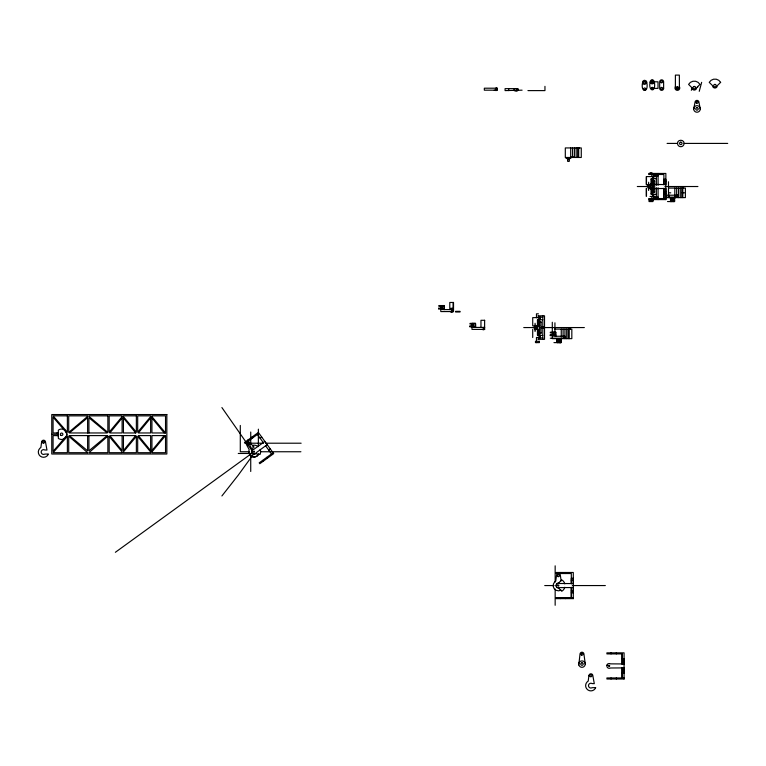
<?xml version="1.0" encoding="UTF-8"?>
<svg xmlns="http://www.w3.org/2000/svg" width="766" height="766" viewBox="0 0 766 766"><rect width="100%" height="100%" fill="white"/><g stroke="black" fill="none" stroke-linecap="round" stroke-linejoin="round"><path stroke-width="1.15" d="M250.731 444.337L250.731 432.024M442.489 308.937L438.822 308.937L438.822 308.181L444.366 308.191M441.168 306.218L440.795 305.557L440.795 311.57L453.51 311.57L453.51 302.465L449.786 302.465L449.786 309.598M442.25 308.191L442.25 308.937L442.25 306.218L440.795 308.937M443.428 306.218L443.428 305.557M473.656 326.766L469.998 326.766L469.998 326.01L475.542 326.019M475.542 323.386L469.998 323.386L469.998 324.047L475.542 324.047L475.542 327.427L475.542 323.386L471.971 323.386L471.971 329.399L484.687 329.399M473.426 326.019L473.426 326.766L473.426 324.047L471.971 326.766M553.981 335.594L550.323 335.594L550.323 334.838L555.867 334.847M552.296 338.227L552.296 322.256M552.669 335.594L552.669 334.838M553.751 334.847L553.751 335.594L553.751 332.865L552.296 335.594M554.929 332.865L554.929 322.802M555.867 332.865L555.867 332.214L550.323 332.214L550.323 332.865L555.867 332.865L555.867 336.255M571.312 587.532L571.312 597.576L571.312 587.321M571.312 583.587L571.312 573.533L556.116 573.533L556.116 572.48L573.284 572.48L573.284 592.836L571.312 592.836M573.284 598.629L573.284 597.576L556.116 597.576L556.116 598.629L573.284 598.629L573.284 587.532L559.64 587.618A2.384 2.384 0 0 1 556.068 585.559L557.485 583.395M622.107 667.904L622.107 677.948L622.107 667.693M622.107 663.95L622.107 653.905L606.911 653.905L606.911 652.852L624.079 652.852L624.079 663.95L610.435 663.863A2.384 2.384 0 0 0 608.051 663.863L606.94 665.309M622.107 664.16L622.107 653.905M624.079 679.002L624.079 677.948L606.911 677.948L606.911 679.002L624.079 679.002L624.079 667.904L610.435 667.99A2.384 2.384 0 0 1 608.051 667.99L607.553 667.607A2.384 2.384 0 0 1 607.553 664.246M624.079 663.95L624.079 658.645L622.107 658.645M663.883 188.493L663.883 198.547L663.883 188.292M663.883 184.549L663.883 174.495L648.697 174.495L648.697 173.451L665.855 173.451L665.855 193.798L663.883 193.798L665.865 193.788M665.855 199.591L665.855 198.547L648.697 198.547L648.697 199.591L665.855 199.591L665.865 188.493L652.211 188.58A2.384 2.384 0 0 1 649.836 188.58L648.955 187.708M253.182 449.527L251.851 450.781L251.803 452.601M646.743 82.383C649.137 93.107 640.194 93.107 642.597 82.383A2.068 2.068 0 0 1 644.666 80.315C649.903 81.186 643.459 87.621 642.597 82.383M654.346 81.809C656.529 93.835 647.088 91.47 650.487 80.775C652.891 77.194 656.586 83.59 652.278 83.877A2.068 2.068 0 0 1 650.21 81.809M648.697 188.848A3.284 3.284 0 0 1 647.739 186.521L648.18 184.874A3.284 3.284 0 0 1 648.697 184.194M578.799 664.907L579.996 654.193A1.972 1.972 0 0 1 581.978 652.22A1.972 1.972 0 0 1 583.951 654.193L585.262 664.055A3.284 3.284 0 0 1 579.125 665.702L578.809 664.926M252.627 449.824L253.345 445.209A6.578 6.578 0 0 1 258.171 446.645M695.337 87.937L695.451 87.305M534.39 326.44L534.17 327.57A3.284 3.284 0 0 0 535.137 329.887M647.739 186.521L647.959 185.401L647.739 186.521L637.302 186.521M677.517 143.414C677.383 139.192 684.23 139.192 684.095 143.414A3.284 3.284 0 0 1 680.802 146.699A3.284 3.284 0 0 1 677.517 143.414L667.09 143.414M578.684 664.065C578.55 659.842 585.396 659.842 585.262 664.065M693.919 107.805L693.69 108.935A3.284 3.284 0 0 0 696.983 112.219A3.284 3.284 0 0 0 700.268 108.935L699.827 107.288A3.284 3.284 0 0 0 694.13 107.288L693.69 108.935L695.011 102.357A1.972 1.972 0 0 1 696.983 100.384A1.972 1.972 0 0 1 698.956 102.357L700.268 108.935M699.243 91.326L701.656 82.345M251.851 450.781L251.679 451.375M534.611 325.923A3.284 3.284 0 0 1 535.137 325.244L534.17 327.561L523.743 327.561M648.725 185.908L649.836 184.462A2.384 2.384 0 0 1 652.211 184.462L665.865 184.549L665.855 179.244L663.883 179.244L663.883 184.75M691.305 90.283L692.11 88.636M254.015 453.462L238.255 475.15L221.901 495.956M150.624 417.977L138.34 432.962L150.624 432.962L150.624 417.729M151.275 451.385L164.221 435.595M165.533 435.595L151.936 451.911L151.936 452.696L165.533 452.696L165.533 435.595L151.936 435.595L151.936 450.829M557.255 583.491L558.452 583.175L561.737 579.862A6.578 6.578 0 0 1 564.801 583.855M650.698 185.956L650.698 187.086M260.172 438.305L261.771 437.147M264.883 441.446L253.785 449.383A2.384 2.384 0 0 0 252.1 453.146L115.369 552.296M267.2 444.634L256.208 452.725A2.384 2.384 0 0 1 252.1 453.146L253.651 454.104L255.432 453.683L260.038 454.43A6.578 6.578 0 0 0 260.172 449.403M268.713 450.092L270.312 448.924M273.098 452.773L259.205 462.846L259.818 463.698L273.711 453.625L258.372 432.455L244.469 442.528L245.091 443.38L257.386 434.466L263.408 442.767M656.357 194.459L651.014 193.999L651.014 179.043L656.357 178.583M542.797 335.498L537.445 335.048L537.445 320.083L542.797 319.633M62.984 439.358L63.731 439.052M577.65 147.934L581.27 147.934L581.27 157.47L565.308 157.47L565.308 147.934L577.65 147.934L577.65 157.47M653.082 81.809L658.023 81.809L658.023 88.387L652.278 88.387M517.73 88.636L517.73 90.608L517.797 88.636L505.081 88.636L505.081 90.608L522.096 90.177M496.196 90.608L494.223 90.177M527.937 90.608L544.952 90.608L544.952 86.338M514.953 91.039L516.945 91.039M684.095 143.414L727.7 143.414M570.689 157.04L574.385 157.04M566.074 158.438L570.833 158.438M567.692 159.74L567.175 158.438M569.215 159.74L569.732 158.438M650.037 172.79L651.99 172.79M656.357 175.902L658.08 175.912M653.762 176.161L656.357 176.161M654.097 176.601L646.284 176.582L646.284 184.798L649.415 184.798M651.014 179.043L651.828 179.043M653.264 180.757L654.671 180.757L654.671 192.285L653.264 192.285M653.264 181.188L654.671 181.188M663.883 181.216L665.855 181.216M651.014 184.28L653.264 184.28M664.917 186.521L697.922 186.521M668.488 188.072L681.864 188.072M651.014 188.762L653.264 188.762M653.264 191.854L654.671 191.854M663.883 191.826L665.865 191.816M668.488 192.841L670.767 192.841M682.171 192.841L684.45 192.841M651.014 193.999L651.828 193.999M678.571 195.206L665.855 195.206L665.855 197.178L678.571 197.178M650.037 196.441L654.097 196.441M653.762 196.881L656.357 196.881M656.357 197.14L658.08 197.13M665.855 197.609L685.388 197.609L685.388 188.072L681.769 188.072L681.769 197.609M670.193 198.576L674.951 198.576M670.499 200.252L674.645 200.252M667.512 201.563L674.645 201.563L674.578 198.461M450.667 308.286L452.658 308.286M453.51 309.598L442.489 309.598L442.489 308.191M455.588 311.341L460.05 311.341M450.667 312.001L452.658 312.001M455.588 312.001L460.05 312.001M538.431 313.83L536.468 313.83L536.468 317.651L540.537 317.651M538.125 315.812L544.521 315.812L544.521 339.328L538.125 339.328M540.202 317.21L542.797 317.21M536.889 317.622L532.715 317.622L532.715 325.847L535.846 325.847M537.445 320.083L538.259 320.083M484.687 320.293L480.962 320.293L480.962 327.427M539.695 321.797L541.102 321.797L541.102 333.334L539.695 333.334M539.695 322.227L541.102 322.227M537.445 325.32L539.695 325.32M544.521 326.91L541.476 326.91L541.476 328.221L544.521 328.221M484.687 327.427L473.656 327.427L473.656 326.019M540.528 327.57L542.797 327.57M544.281 327.561L584.353 327.561M554.929 329.121L568.305 329.121M568.2 338.649L568.2 329.121L570.325 329.121M483.825 329.83L481.862 329.399M537.445 329.811L539.695 329.811M552.468 332.865L552.296 332.214L554.929 332.214M539.695 332.904L541.102 332.904M537.445 335.048L538.259 335.048M565.011 336.255L553.981 336.255L553.981 334.847M540.537 337.48L536.468 337.48L536.468 342.613M540.202 337.921L542.797 337.921M550.323 338.227L565.011 338.227M552.296 338.649L571.829 338.649L571.829 329.112L569.243 329.112L569.243 338.649M556.633 339.616L561.392 339.616M556.939 341.291L561.085 341.291M553.952 342.613L561.085 342.613L561.085 339.501M57.019 432.962L58.34 432.962L53.074 432.962L53.074 417.183L66.728 432.962L66.881 434.284L66.709 435.595L53.074 451.375L53.074 435.595L58.34 435.595L58.34 430.224L58.992 429.726A5.257 5.257 0 0 1 65.34 430.559L66.881 434.284A5.257 5.257 0 0 1 58.992 438.832L58.34 438.334L58.34 434.284L51.762 434.284M165.533 432.962L151.936 416.656L151.936 415.861L165.533 415.861L165.533 432.962L151.936 432.962L151.936 417.729M57.019 435.595L58.34 435.595M249.084 443.208L263.274 443.208M265.639 443.208L301.134 443.208M249.572 451.749L240.294 451.749L240.294 425.446M260.469 451.749L300.914 451.749M238.255 453.462L252.885 453.462M571.312 580.245L573.284 580.245M544.731 585.559L554 585.559M572.346 585.559L605.341 585.559M571.312 590.864L573.284 590.854M622.107 673.209L624.079 673.209L624.079 660.618M472.143 323.386L471.971 324.047M579.517 147.934L578.694 147.934L578.694 157.47M683.636 188.072L682.812 188.072L682.812 197.609M569.349 329.112L570.076 329.121M253.651 454.104L254.274 454.123M558.452 583.175L559.065 583.252M691.889 87.678L688.577 84.384A6.578 6.578 0 0 1 699.961 84.394L696.648 87.678A2.384 2.384 0 0 1 694.274 90.062A2.384 2.384 0 0 1 691.889 87.678L692.205 88.866M254.168 447.162L249.831 442.604A1.972 1.972 0 0 0 247.083 442.164A1.972 1.972 0 0 0 246.642 444.922L249.209 449.671L248.835 450.925A5.257 5.257 0 0 0 258.831 453.893M151.275 417.183L164.221 432.962M150.624 450.58L138.34 435.595L150.624 435.595L150.624 450.829M265.486 445.63L271.499 453.932M252.081 437.013L252.694 437.865M266.807 457.331L267.43 458.183M247.811 440.105L248.433 440.957M262.546 460.423L263.159 461.276M252.646 451.576L221.901 407.56M248.586 442.355L249.572 444.06M247.475 440.431L252.502 450.456M561.114 580.887L560.425 575.687A1.972 1.972 0 0 0 558.452 573.715A1.972 1.972 0 0 0 556.48 575.687L555.762 581.04L554.728 581.834A5.257 5.257 0 0 0 561.076 590.117M697.644 86.692L697.644 87.314M680.275 188.072L680.275 197.609M678.504 188.072L678.504 197.609M678.322 195.206L678.322 197.178M678.034 195.206L678.034 197.178M677.651 195.206L677.651 197.178M677.374 86.73L677.374 89.22M677.201 195.206L677.201 197.178M676.656 188.072L676.656 196.039M674.856 195.206L674.856 197.178M674.808 188.072L674.808 197.609M674.367 198.461L674.367 200.252M674.214 200.252L674.214 201.563L674.042 198.461M673.994 200.252L673.994 201.563M673.735 200.252L673.735 201.563M673.611 198.461L673.611 200.252M673.4 200.252L673.4 201.563M673.113 198.461L673.113 200.252M672.998 200.252L672.998 201.563M672.577 198.461L672.577 201.563M672.146 200.252L672.146 201.563M671.753 200.252L671.753 201.563M671.409 200.252L671.409 201.563M671.15 200.252L671.15 201.563M670.987 200.252L670.93 201.563M670.576 198.461L670.576 201.563M670.499 198.461L670.499 201.563M669.427 195.206L669.427 197.178M668.488 181.753L668.488 197.609M658.09 173.451L658.09 174.495M658.08 185.343L658.08 174.763L651.837 174.763L651.837 176.601M658.08 187.699L658.08 198.279L651.837 198.279L651.837 196.441M658.09 198.547L658.09 199.591M656.357 174.763L656.357 185.391M656.357 187.651L656.357 198.279M653.762 175.749L653.762 178.583M653.762 194.459L653.762 197.293M652.823 173.451L652.823 174.495M652.823 198.547L652.823 199.591M652.546 177.128L652.546 178.631M652.546 194.411L652.546 195.914M652.278 87.401L652.278 89.373M651.828 178.583L651.828 185.391M651.828 187.651L651.828 194.459M650.095 186.061L650.095 186.981M649.97 184.73L649.97 188.312M648.639 182.212L648.639 190.475M646.485 177.396L646.485 183.984M646.485 189.058L646.485 195.646M646.284 188.244L646.284 196.469M616.304 652.852L616.304 653.905M616.304 677.948L616.304 679.002M611.038 652.852L611.038 653.905M611.038 677.948L611.038 679.002M576.156 147.934L576.156 157.47M574.414 147.934L574.385 157.47M572.537 147.934L572.537 157.47M571.312 583.788L571.312 578.273L573.284 578.273L573.284 583.587L559.64 583.491A2.384 2.384 0 0 0 556.068 585.559L556.767 587.244L558.452 587.943L561.737 591.256A6.578 6.578 0 0 0 564.801 587.254M570.689 147.934L570.689 157.47M569.215 158.438L569.215 161.425L567.692 161.425L567.692 158.438M566.706 329.121L566.706 338.649M565.519 572.48L565.519 573.533M565.519 597.576L565.519 598.629M564.944 329.121L564.944 338.649M564.762 336.255L564.762 338.227M564.465 336.255L564.465 338.227M564.082 336.255L564.082 338.227M563.642 336.255L563.642 338.227M563.096 329.121L563.096 337.088M561.248 329.121L561.248 337.088M561.009 339.501L561.009 342.613M560.808 339.501L560.808 342.613M560.655 341.291L560.597 342.613M560.473 339.501L560.473 342.613M560.252 572.48L560.252 573.533M560.252 597.576L560.252 598.629M560.176 341.291L560.176 342.613M560.042 339.501L560.042 342.613M559.831 341.291L559.831 342.613M559.544 339.501L559.544 342.613M559.439 341.291L559.439 342.613M559.008 339.501L559.008 342.613M558.586 341.291L558.586 342.613M558.184 341.291L558.184 342.613M557.849 341.291L557.849 342.613M557.581 341.291L557.581 342.613M557.418 341.291L557.418 342.613L557.217 339.501M557.006 339.501L556.939 342.613M555.159 565.825L555.159 582.074M555.159 589.035L555.159 605.284M550.323 334.847L550.323 335.594M542.797 315.812L542.797 339.328M540.202 316.798L540.202 319.633M540.202 335.498L540.202 338.342M539.838 316.98L539.838 319.336M539.838 334.618L539.838 338.151M538.977 316.98L538.977 319.681M538.977 334.618L538.977 338.151M538.268 315.812L538.268 317.651M538.259 319.633L538.259 326.431M538.259 329.83L538.259 335.498M538.268 337.48L538.268 339.328M536.535 327.111L536.535 328.02M536.401 325.77L536.401 329.361M535.07 323.262L535.07 331.515M532.715 329.294L532.715 337.509M517.548 88.636L517.548 90.608M517.251 88.636L517.251 90.608M516.868 88.636L516.868 90.608M516.428 88.636L516.428 90.608M514.082 88.636L514.082 90.608M508.72 88.636L508.72 90.608M496.981 88.205L496.981 90.177M496.799 88.205L496.799 90.177M496.512 88.205L496.512 90.177M496.129 88.205L496.129 90.177M495.679 88.205L495.679 90.177M484.619 320.293L484.619 329.399M484.438 327.427L484.438 329.399M484.141 327.427L484.141 329.399M483.758 327.427L483.758 329.399M483.317 327.427L483.317 329.399M469.998 326.019L469.998 326.766M453.443 302.465L453.443 311.57M453.261 302.465L453.261 311.57M452.965 309.598L452.965 311.57M452.582 309.598L452.582 311.57M452.141 309.598L452.141 311.57M451.461 308.708L451.461 312.001M438.822 308.191L438.822 308.937M258.372 429.171L258.372 446.511M250.731 471.483L250.731 455.799L251.382 456.306A5.257 5.257 0 0 0 258.573 454.382M88.933 432.962L88.933 417.729L107.202 432.962L69.352 432.962L87.621 417.729L87.621 432.962M88.933 435.595L88.933 450.829L107.202 435.595L69.352 435.595L87.621 450.829L87.621 435.595M535.769 329.256A2.384 2.384 0 0 1 535.769 325.885M649.338 188.206A2.384 2.384 0 0 1 649.338 184.836M444.366 305.557L444.376 309.598L444.376 306.218L438.822 306.218L438.822 305.557L444.366 305.557M253.383 451.643C254.436 454.056 255.135 449.68 253.383 451.643M557.811 585.387C558.615 587.895 559.764 583.615 557.811 585.387M608.606 665.759C609.41 668.268 610.559 663.988 608.606 665.759M41.584 442.174L40.876 447.526L39.842 448.321A5.257 5.257 0 0 0 40.359 456.21A5.257 5.257 0 0 0 48.114 454.669L48.392 454.008L44.754 454.104A2.384 2.384 0 0 1 42.369 454.094L41.881 453.721A2.384 2.384 0 0 1 41.881 450.351L42.369 449.977A2.384 2.384 0 0 1 44.754 449.977L46.975 450.063L45.539 442.174A1.972 1.972 0 0 0 43.557 440.201A1.972 1.972 0 0 0 41.584 442.174M588.91 675.765L588.192 681.118L587.158 681.912A5.257 5.257 0 0 0 587.675 689.802A5.257 5.257 0 0 0 595.441 688.261L595.709 687.6L592.07 687.696A2.384 2.384 0 0 1 589.696 687.696L589.198 687.313A2.384 2.384 0 0 1 589.198 683.942L589.696 683.569A2.384 2.384 0 0 1 592.07 683.569L594.301 683.655L592.855 675.765A1.972 1.972 0 0 0 590.883 673.793A1.972 1.972 0 0 0 588.91 675.765M643.622 81.56L643.497 81.713A1.35 1.35 0 0 0 643.497 83.063L645.834 83.063A1.35 1.35 0 0 0 645.834 81.713L643.622 81.56M675.392 86.663L675.306 86.788A2.384 2.384 0 0 0 675.306 89.162L675.689 89.66A2.384 2.384 0 0 0 679.049 89.66L679.432 89.162A2.384 2.384 0 0 0 679.432 86.788L679.346 75.106L675.392 75.106L675.392 86.663M122.11 417.977L109.835 432.962L122.11 432.962L122.11 417.977M135.706 435.595L123.431 450.58L123.431 435.595L135.706 435.595M122.11 416.656L109.174 432.177L109.174 415.861L122.11 415.861L122.11 416.656M150.624 416.656L137.679 432.177L137.679 415.861L150.624 415.861L150.624 416.656M136.367 436.381L123.431 451.902L123.431 452.696L136.367 452.696L136.367 436.381M67.379 436.342L53.074 452.696L67.379 452.696L67.379 436.342M720.624 82.345L717.311 85.639A2.384 2.384 0 0 1 714.927 88.013A2.384 2.384 0 0 1 712.543 85.639L709.23 82.345A6.578 6.578 0 0 1 720.624 82.345M87.621 416.417L68.701 432.407L68.701 415.861L87.621 415.861L87.621 416.417M107.862 436.151L88.933 452.696L107.862 452.696L107.862 436.151M651.607 80.641L651.607 82.977A1.35 1.35 0 0 0 652.948 82.977L652.948 80.641A1.35 1.35 0 0 0 651.607 80.641M694.274 86.434L693.948 86.472A1.245 1.245 0 0 0 693.249 88.387A1.245 1.245 0 0 0 695.289 88.387A1.245 1.245 0 0 0 694.59 86.472L694.274 86.434M714.927 84.394L714.601 84.432A1.245 1.245 0 0 0 713.902 86.347A1.245 1.245 0 0 0 715.942 86.347A1.245 1.245 0 0 0 715.243 84.432L714.927 84.394M696.983 107.69L696.658 107.728A1.245 1.245 0 0 0 696.658 110.132L697.299 110.132A1.245 1.245 0 0 0 697.299 107.728L696.983 107.69M680.802 142.17L680.486 142.208A1.245 1.245 0 0 0 680.486 144.611L681.127 144.611A1.245 1.245 0 0 0 681.127 142.208L680.802 142.17M581.978 662.81L581.653 662.858A1.245 1.245 0 0 0 581.653 665.261L582.294 665.261A1.245 1.245 0 0 0 582.294 662.858L581.978 662.81M497.048 88.205L484.332 88.205L484.332 90.177L497.048 90.177L497.048 88.205M653.264 180.067L652.728 180.067L652.728 192.975L653.264 192.975L653.264 180.067M652.986 200.252L649.041 200.252L649.041 201.563L652.986 201.563L652.986 200.252M539.695 321.107L539.168 321.107L539.168 334.024L539.695 334.024L539.695 321.107M539.417 341.301L535.472 341.301L535.472 342.613L539.417 342.613L539.417 341.301M166.844 414.55L51.762 414.55L51.762 454.008L166.844 454.008L166.844 414.55M67.379 415.861L53.074 415.861L67.379 432.215L67.379 415.861M107.862 415.861L88.933 415.861L88.933 416.417L107.862 432.407L107.862 415.861M136.367 415.861L123.431 415.861L123.431 416.656L136.367 432.177L136.367 415.861M135.706 432.962L123.431 432.962L123.431 417.977L135.706 432.962M122.11 435.595L109.835 435.595L122.11 450.58L122.11 435.595M87.621 452.696L68.701 452.696L68.701 436.151L87.621 452.696M122.11 452.696L109.174 452.696L109.174 436.381L122.11 451.902L122.11 452.696M150.624 452.696L137.679 452.696L137.679 436.381L150.624 451.911L150.624 452.696M663.624 88.387L663.624 81.809A1.972 1.972 0 0 0 661.652 79.836A1.972 1.972 0 0 0 659.679 81.809L659.679 88.387A1.972 1.972 0 0 0 661.652 90.359A1.972 1.972 0 0 0 663.624 88.387M643.967 89.66A0.986 0.986 0 0 0 645.623 89.22A0.986 0.986 0 0 0 644.417 88.013A0.986 0.986 0 0 0 643.967 89.66M651.579 89.076A0.986 0.986 0 0 0 653.226 88.636A0.986 0.986 0 0 0 652.019 87.429A0.986 0.986 0 0 0 651.579 89.076M661.163 89.239A0.986 0.986 0 0 0 662.638 88.387A0.986 0.986 0 0 0 661.163 87.525A0.986 0.986 0 0 0 661.163 89.239M661.163 82.661A0.986 0.986 0 0 0 662.638 81.809A0.986 0.986 0 0 0 661.163 80.957A0.986 0.986 0 0 0 661.163 82.661M676.493 88.856A1.245 1.245 0 0 0 678.571 88.301A1.245 1.245 0 0 0 677.048 86.769A1.245 1.245 0 0 0 676.493 88.856M696.486 103.209A0.986 0.986 0 0 0 697.97 102.357A0.986 0.986 0 0 0 696.486 101.505A0.986 0.986 0 0 0 696.486 103.209M581.48 655.045A0.986 0.986 0 0 0 582.964 654.193A0.986 0.986 0 0 0 581.48 653.341A0.986 0.986 0 0 0 581.48 655.045M590.385 676.617A0.986 0.986 0 0 0 591.869 675.765A0.986 0.986 0 0 0 590.385 674.913A0.986 0.986 0 0 0 590.385 676.617M60.744 435.165A1.245 1.245 0 0 0 62.831 434.6A1.245 1.245 0 0 0 61.299 433.077A1.245 1.245 0 0 0 60.744 435.165M43.068 443.026A0.986 0.986 0 0 0 44.543 442.174A0.986 0.986 0 0 0 43.068 441.312A0.986 0.986 0 0 0 43.068 443.026M247.619 444.529A0.986 0.986 0 0 0 249.209 443.916A0.986 0.986 0 0 0 247.887 442.844A0.986 0.986 0 0 0 247.619 444.529M557.954 576.549A0.986 0.986 0 0 0 559.439 575.687A0.986 0.986 0 0 0 557.954 574.835A0.986 0.986 0 0 0 557.954 576.549"/></g></svg>
